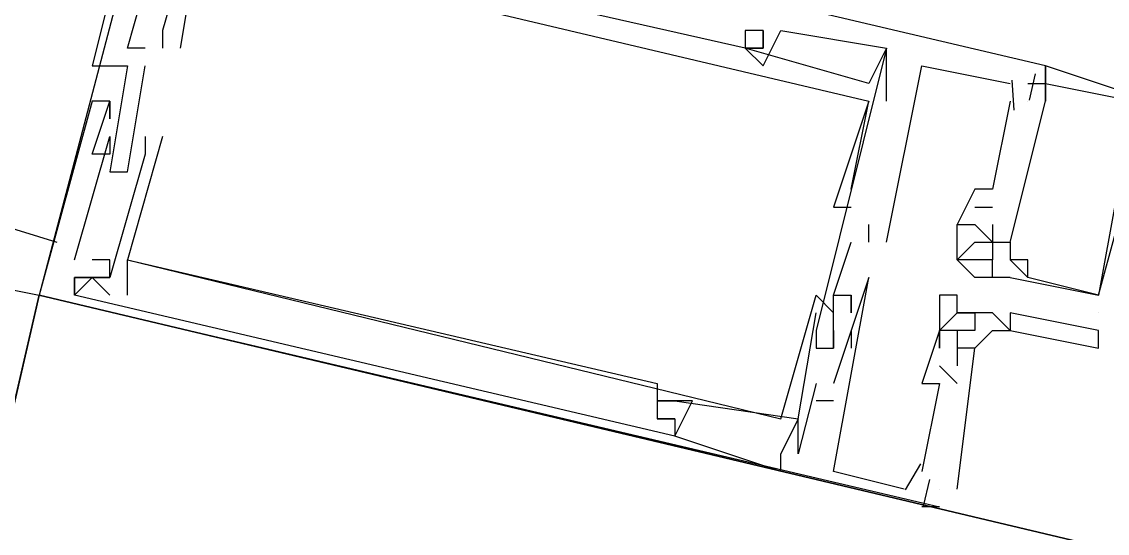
# Model space of a CAD drawing. Header units: feet. Extents: x -84 to 198, y -22 to 181.
# Drawn here: x 123.267 to 124.087, y 144.238 to 144.624 of the extents above; entities that cross this region are included whole.
import ezdxf

# ---------------------------------------------------------------- set-up
doc = ezdxf.new("R2010")
doc.units = ezdxf.units.FT
doc.layers.add('A-LINEA', color=7, linetype='CONTINUOUS')
doc.layers.add('A-MURO-CONCRETO', color=8, linetype='CONTINUOUS')

msp = doc.modelspace()

# ---------------------------------------------------------------- linework, layer by layer
at = {"layer": 'A-LINEA'}
for p, q in [((123.4133, 144.9244), (123.28, 144.4178)), ((123.3733, 144.6178), (123.3733, 144.6178)), ((123.3733, 144.6178), (123.3733, 144.6178)), ((123.3733, 144.6178), (123.3733, 144.6178)), ((123.8133, 144.6178), (123.8133, 144.6178)), ((123.8133, 144.6178), (123.8133, 144.6178)), ((123.8133, 144.6178), (123.8133, 144.6178)), ((123.8267, 144.6178), (123.8267, 144.6178)), ((123.8267, 144.6178), (123.8267, 144.6178)), ((123.8267, 144.6178), (123.8267, 144.6178)), ((123.8267, 144.6178), (123.8267, 144.6178)), ((123.8267, 144.6178), (123.8267, 144.6178)), ((123.8267, 144.6178), (123.8267, 144.6178)), ((123.84, 144.6178), (123.84, 144.6178)), ((123.84, 144.6178), (123.84, 144.6178)), ((123.84, 144.6178), (123.84, 144.6178)), ((123.3467, 144.6044), (123.3467, 144.6044)), ((123.3467, 144.6044), (123.3467, 144.6044)), ((123.3467, 144.6044), (123.3467, 144.6044)), ((123.36, 144.6044), (123.36, 144.6044)), ((123.36, 144.6044), (123.36, 144.6044)), ((123.36, 144.6044), (123.36, 144.6044)), ((123.3733, 144.6044), (123.3733, 144.6044)), ((123.3733, 144.6044), (123.3733, 144.6044)), ((123.3733, 144.6044), (123.3733, 144.6044)), ((123.3867, 144.6044), (123.3867, 144.6044)), ((123.3867, 144.6044), (123.3867, 144.6044)), ((123.3867, 144.6044), (123.3867, 144.6044)), ((123.8133, 144.6044), (123.8133, 144.6044)), ((123.8133, 144.6044), (123.8133, 144.6044)), ((123.8133, 144.6044), (123.8133, 144.6044)), ((123.8133, 144.6044), (123.8133, 144.6044)), ((123.8133, 144.6044), (123.8133, 144.6044)), ((123.8133, 144.6044), (123.8133, 144.6044)), ((123.8133, 144.6044), (123.8133, 144.6044)), ((123.8133, 144.6044), (123.8133, 144.6044)), ((123.8133, 144.6044), (123.8133, 144.6044)), ((123.8267, 144.6044), (123.8267, 144.6044)), ((123.8267, 144.6044), (123.8267, 144.6044)), ((123.8267, 144.6044), (123.8267, 144.6044)), ((123.8267, 144.6044), (123.8267, 144.6044)), ((123.8267, 144.6044), (123.8267, 144.6044)), ((123.8267, 144.6044), (123.8267, 144.6044)), ((123.8267, 144.6044), (123.8267, 144.6044)), ((123.8267, 144.6044), (123.8267, 144.6044)), ((123.8267, 144.6044), (123.8267, 144.6044)), ((123.92, 144.5644), (123.92, 144.6044)), ((123.92, 144.6044), (123.92, 144.6044)), ((123.92, 144.6044), (123.92, 144.6044)), ((123.92, 144.5644), (123.92, 144.6044)), ((123.92, 144.6044), (123.92, 144.6044)), ((123.92, 144.6044), (123.92, 144.6044)), ((123.92, 144.5644), (123.92, 144.6044)), ((123.92, 144.6044), (123.92, 144.6044)), ((123.92, 144.6044), (123.92, 144.6044)), ((123.32, 144.5911), (123.32, 144.5911)), ((123.32, 144.5911), (123.32, 144.5911)), ((123.32, 144.5911), (123.32, 144.5911)), ((123.3333, 144.5911), (123.3333, 144.5911)), ((123.3333, 144.5911), (123.3333, 144.5911)), ((123.3333, 144.5911), (123.3333, 144.5911)), ((123.3467, 144.5911), (123.3467, 144.5911)), ((123.3467, 144.5911), (123.3467, 144.5911)), ((123.3467, 144.5911), (123.3467, 144.5911)), ((123.36, 144.5911), (123.36, 144.5911)), ((123.36, 144.5911), (123.36, 144.5911)), ((123.36, 144.5911), (123.36, 144.5911)), ((123.8267, 144.5911), (123.8267, 144.5911)), ((123.8267, 144.5911), (123.8267, 144.5911)), ((123.8267, 144.5911), (123.8267, 144.5911)), ((123.9467, 144.5911), (123.9467, 144.5911)), ((123.9467, 144.5911), (123.9467, 144.5911)), ((123.9467, 144.5911), (123.9467, 144.5911)), ((124.04, 144.5911), (124.04, 144.5911)), ((124.04, 144.5911), (124.04, 144.5911)), ((124.04, 144.5911), (124.04, 144.5911)), ((124.04, 144.5911), (124.04, 144.5911)), ((124.04, 144.5911), (124.04, 144.5911)), ((124.04, 144.5911), (124.04, 144.5911)), ((123.9067, 144.5778), (123.9067, 144.5778)), ((123.9067, 144.5778), (123.9067, 144.5778)), ((123.9067, 144.5778), (123.9067, 144.5778)), ((124.0133, 144.5778), (124.0133, 144.5778)), ((124.0133, 144.5778), (124.0133, 144.5778)), ((124.0133, 144.5778), (124.0133, 144.5778)), ((124.0146, 144.5802), (124.0162, 144.5576)), ((124.0146, 144.5802), (124.0162, 144.5576)), ((124.0146, 144.5802), (124.0162, 144.5576)), ((124.0267, 144.5778), (124.0267, 144.5778)), ((124.0267, 144.5778), (124.0267, 144.5778)), ((124.0267, 144.5778), (124.0267, 144.5778)), ((124.0323, 144.5851), (124.0276, 144.5651)), ((124.0323, 144.5851), (124.0276, 144.5651)), ((124.0323, 144.5851), (124.0276, 144.5651)), ((124.04, 144.5778), (124.04, 144.5778)), ((124.04, 144.5778), (124.04, 144.5778)), ((124.04, 144.5778), (124.04, 144.5778)), ((124.04, 144.5778), (124.04, 144.5778)), ((124.04, 144.5778), (124.04, 144.5778)), ((124.04, 144.5778), (124.04, 144.5778)), ((123.32, 144.5644), (123.32, 144.5644)), ((123.32, 144.5644), (123.32, 144.5644)), ((123.32, 144.5644), (123.32, 144.5644)), ((123.3333, 144.5644), (123.3333, 144.5644)), ((123.3333, 144.5644), (123.3333, 144.5644)), ((123.3333, 144.5644), (123.3333, 144.5644)), ((123.3333, 144.5644), (123.3333, 144.5644)), ((123.3333, 144.5644), (123.3333, 144.5644)), ((123.3333, 144.5644), (123.3333, 144.5644)), ((123.8933, 144.4978), (123.9067, 144.5644)), ((123.8933, 144.4978), (123.9067, 144.5644)), ((123.8933, 144.4978), (123.9067, 144.5644)), ((123.9067, 144.5644), (123.9067, 144.5644)), ((123.9067, 144.5644), (123.9067, 144.5644)), ((123.9067, 144.5644), (123.9067, 144.5644)), ((123.9067, 144.5644), (123.9067, 144.5644)), ((123.9067, 144.5644), (123.9067, 144.5644)), ((123.9067, 144.5644), (123.9067, 144.5644)), ((123.92, 144.5644), (123.92, 144.5644)), ((123.92, 144.5644), (123.92, 144.5644)), ((123.92, 144.5644), (123.92, 144.5644)), ((124.0133, 144.5644), (124, 144.4978)), ((124.0133, 144.5644), (124, 144.4978)), ((124.0133, 144.5644), (124, 144.4978)), ((124.0133, 144.5644), (124.0133, 144.5644)), ((124.0133, 144.5644), (124.0133, 144.5644)), ((124.0133, 144.5644), (124.0133, 144.5644)), ((124.0267, 144.5644), (124.0267, 144.5644)), ((124.0267, 144.5644), (124.0267, 144.5644)), ((124.0267, 144.5644), (124.0267, 144.5644)), ((124.0267, 144.5644), (124.0267, 144.5644)), ((124.0267, 144.5644), (124.0267, 144.5644)), ((124.0267, 144.5644), (124.0267, 144.5644)), ((124.04, 144.5644), (124.04, 144.5644)), ((124.04, 144.5644), (124.04, 144.5644)), ((124.04, 144.5644), (124.04, 144.5644)), ((124.04, 144.5644), (124.04, 144.5644)), ((124.04, 144.5644), (124.04, 144.5644)), ((124.04, 144.5644), (124.04, 144.5644)), ((123.3333, 144.5511), (123.3333, 144.5511)), ((123.3333, 144.5511), (123.3333, 144.5511)), ((123.3333, 144.5511), (123.3333, 144.5511)), ((123.3333, 144.5378), (123.3333, 144.5378)), ((123.3333, 144.5378), (123.3333, 144.5378)), ((123.3333, 144.5378), (123.3333, 144.5378)), ((123.36, 144.5378), (123.36, 144.5378)), ((123.36, 144.5378), (123.36, 144.5378)), ((123.36, 144.5378), (123.36, 144.5378)), ((123.3733, 144.5378), (123.3733, 144.5378)), ((123.3733, 144.5378), (123.3733, 144.5378)), ((123.3733, 144.5378), (123.3733, 144.5378)), ((123.32, 144.5244), (123.32, 144.5244)), ((123.32, 144.5244), (123.32, 144.5244)), ((123.32, 144.5244), (123.32, 144.5244)), ((123.3333, 144.5244), (123.3333, 144.5244)), ((123.3333, 144.5244), (123.3333, 144.5244)), ((123.3333, 144.5244), (123.3333, 144.5244)), ((123.36, 144.5244), (123.36, 144.5244)), ((123.36, 144.5244), (123.36, 144.5244)), ((123.36, 144.5244), (123.36, 144.5244)), ((123.12, 144.5111), (123.2933, 144.4578)), ((123.3333, 144.5111), (123.3333, 144.5111)), ((123.3333, 144.5111), (123.3333, 144.5111)), ((123.3333, 144.5111), (123.3333, 144.5111)), ((123.3467, 144.5111), (123.3467, 144.5111)), ((123.3467, 144.5111), (123.3467, 144.5111)), ((123.3467, 144.5111), (123.3467, 144.5111)), ((123.8933, 144.4978), (123.8933, 144.4978)), ((123.8933, 144.4978), (123.8933, 144.4978)), ((123.8933, 144.4978), (123.8933, 144.4978)), ((123.9867, 144.4978), (123.9867, 144.4978)), ((123.9867, 144.4978), (123.9867, 144.4978)), ((123.9867, 144.4978), (123.9867, 144.4978)), ((124, 144.4978), (124, 144.4978)), ((124, 144.4978), (124, 144.4978)), ((124, 144.4978), (124, 144.4978)), ((123.88, 144.4844), (123.88, 144.4844)), ((123.88, 144.4844), (123.88, 144.4844)), ((123.88, 144.4844), (123.88, 144.4844)), ((123.8933, 144.4844), (123.8933, 144.4844)), ((123.8933, 144.4844), (123.8933, 144.4844)), ((123.8933, 144.4844), (123.8933, 144.4844)), ((123.9867, 144.4844), (124, 144.4844)), ((123.9867, 144.4844), (123.9867, 144.4844)), ((123.9867, 144.4844), (124, 144.4844)), ((123.9867, 144.4844), (123.9867, 144.4844)), ((123.9867, 144.4844), (124, 144.4844)), ((123.9867, 144.4844), (123.9867, 144.4844)), ((124, 144.4844), (124, 144.4844)), ((124, 144.4844), (124, 144.4844)), ((124, 144.4844), (124, 144.4844)), ((123.9067, 144.4711), (123.9067, 144.4711)), ((123.9067, 144.4711), (123.9067, 144.4711)), ((123.9067, 144.4711), (123.9067, 144.4711)), ((123.9733, 144.4711), (123.9733, 144.4711)), ((123.9733, 144.4711), (123.9733, 144.4711)), ((123.9733, 144.4711), (123.9733, 144.4711)), ((123.9733, 144.4711), (123.9733, 144.4711)), ((123.9733, 144.4711), (123.9733, 144.4711)), ((123.9733, 144.4711), (123.9733, 144.4711)), ((123.9867, 144.4711), (123.9867, 144.4711)), ((123.9867, 144.4711), (123.9867, 144.4711)), ((123.9867, 144.4711), (123.9867, 144.4711)), ((123.9867, 144.4711), (123.9867, 144.4711)), ((123.9867, 144.4711), (123.9867, 144.4711)), ((123.9867, 144.4711), (123.9867, 144.4711)), ((124, 144.4711), (124, 144.4711)), ((124, 144.4711), (124, 144.4711)), ((124, 144.4711), (124, 144.4711)), ((123.88, 144.4178), (123.8933, 144.4578)), ((123.88, 144.4178), (123.8933, 144.4578)), ((123.88, 144.4178), (123.8933, 144.4578)), ((123.8933, 144.4578), (123.8933, 144.4578)), ((123.8933, 144.4578), (123.8933, 144.4578)), ((123.8933, 144.4578), (123.8933, 144.4578)), ((123.9067, 144.4578), (123.9067, 144.4578)), ((123.9067, 144.4578), (123.9067, 144.4578)), ((123.9067, 144.4578), (123.9067, 144.4578)), ((123.92, 144.4578), (123.92, 144.4578)), ((123.92, 144.4578), (123.92, 144.4578)), ((123.92, 144.4578), (123.92, 144.4578)), ((123.9867, 144.4578), (123.9867, 144.4578)), ((123.9867, 144.4578), (123.9867, 144.4578)), ((123.9867, 144.4578), (123.9867, 144.4578)), ((124, 144.4578), (124, 144.4578)), ((124, 144.4578), (124, 144.4578)), ((124, 144.4578), (124, 144.4578)), ((124, 144.4578), (124, 144.4578)), ((124, 144.4578), (124, 144.4578)), ((124, 144.4578), (124, 144.4578)), ((124, 144.4578), (124, 144.4578)), ((124, 144.4578), (124, 144.4578)), ((124, 144.4578), (124, 144.4578)), ((124.0133, 144.4578), (124.0133, 144.4578)), ((124.0133, 144.4578), (124.0133, 144.4578)), ((124.0133, 144.4578), (124.0133, 144.4578)), ((124.0133, 144.4578), (124.0133, 144.4578)), ((124.0133, 144.4578), (124.0133, 144.4578)), ((124.0133, 144.4578), (124.0133, 144.4578)), ((123.3067, 144.4444), (123.3067, 144.4444)), ((123.3067, 144.4444), (123.3067, 144.4444)), ((123.3067, 144.4444), (123.3067, 144.4444)), ((123.32, 144.4444), (123.32, 144.4444)), ((123.32, 144.4444), (123.32, 144.4444)), ((123.32, 144.4444), (123.32, 144.4444)), ((123.3333, 144.4444), (123.3333, 144.4444)), ((123.3333, 144.4444), (123.3333, 144.4444)), ((123.3333, 144.4444), (123.3333, 144.4444)), ((123.3467, 144.4444), (123.3467, 144.4444)), ((123.3467, 144.4444), (123.3467, 144.4444)), ((123.3467, 144.4444), (123.3467, 144.4444)), ((123.3467, 144.4444), (123.3467, 144.4444)), ((123.3467, 144.4444), (123.3467, 144.4444)), ((123.3467, 144.4444), (123.3467, 144.4444)), ((123.9733, 144.4444), (123.9733, 144.4444)), ((123.9733, 144.4444), (123.9733, 144.4444)), ((123.9733, 144.4444), (123.9733, 144.4444)), ((123.9733, 144.4444), (123.9733, 144.4444)), ((123.9733, 144.4444), (123.9733, 144.4444)), ((123.9733, 144.4444), (123.9733, 144.4444)), ((124, 144.4444), (124, 144.4444)), ((124, 144.4444), (124, 144.4444)), ((124, 144.4444), (124, 144.4444)), ((124, 144.4444), (124, 144.4444)), ((124, 144.4444), (124, 144.4444)), ((124, 144.4444), (124, 144.4444)), ((124.0133, 144.4444), (124.0267, 144.4311)), ((124.0133, 144.4444), (124.0133, 144.4444)), ((124.0133, 144.4444), (124.0133, 144.4444)), ((124.0133, 144.4444), (124.0267, 144.4311)), ((124.0133, 144.4444), (124.0133, 144.4444)), ((124.0133, 144.4444), (124.0133, 144.4444)), ((124.0133, 144.4444), (124.0267, 144.4311)), ((124.0133, 144.4444), (124.0133, 144.4444)), ((124.0133, 144.4444), (124.0133, 144.4444)), ((124.0267, 144.4444), (124.0267, 144.4444)), ((124.0267, 144.4444), (124.0267, 144.4444)), ((124.0267, 144.4444), (124.0267, 144.4444)), ((123.3067, 144.4311), (123.3067, 144.4311)), ((123.3067, 144.4311), (123.3067, 144.4311)), ((123.3067, 144.4311), (123.3067, 144.4311)), ((123.3067, 144.4311), (123.3067, 144.4311)), ((123.3067, 144.4311), (123.3067, 144.4311)), ((123.3067, 144.4311), (123.3067, 144.4311)), ((123.32, 144.4311), (123.32, 144.4311)), ((123.32, 144.4311), (123.32, 144.4311)), ((123.32, 144.4311), (123.32, 144.4311)), ((123.3333, 144.4311), (123.3333, 144.4311)), ((123.3333, 144.4311), (123.3333, 144.4311)), ((123.3333, 144.4311), (123.3333, 144.4311)), ((123.3333, 144.4311), (123.3333, 144.4311)), ((123.3333, 144.4311), (123.3333, 144.4311)), ((123.3333, 144.4311), (123.3333, 144.4311)), ((123.9067, 144.4311), (123.9067, 144.4311)), ((123.9067, 144.4311), (123.9067, 144.4311)), ((123.9067, 144.4311), (123.9067, 144.4311)), ((123.9867, 144.4311), (123.9867, 144.4311)), ((123.9867, 144.4311), (123.9867, 144.4311)), ((123.9867, 144.4311), (123.9867, 144.4311)), ((124, 144.4311), (124, 144.4311)), ((124, 144.4311), (124, 144.4311)), ((124, 144.4311), (124, 144.4311)), ((124, 144.4311), (124, 144.4311)), ((124, 144.4311), (124, 144.4311)), ((124, 144.4311), (124, 144.4311)), ((124.0133, 144.4311), (124.0133, 144.4311)), ((124.0133, 144.4311), (124.0133, 144.4311)), ((124.0133, 144.4311), (124.0133, 144.4311)), ((124.0133, 144.4311), (124.0133, 144.4311)), ((124.0133, 144.4311), (124.0133, 144.4311)), ((124.0133, 144.4311), (124.0133, 144.4311)), ((124.0267, 144.4311), (124.0267, 144.4311)), ((124.0267, 144.4311), (124.0267, 144.4311)), ((124.0267, 144.4311), (124.0267, 144.4311)), ((124.0267, 144.4311), (124.0267, 144.4311)), ((124.0267, 144.4311), (124.0267, 144.4311)), ((124.0267, 144.4311), (124.0267, 144.4311)), ((123.28, 144.4178), (123.28, 144.4178)), ((123.28, 144.4178), (123.28, 144.4178)), ((123.28, 144.4178), (123.28, 144.4178)), ((123.3067, 144.4178), (123.3067, 144.4178)), ((123.3067, 144.4178), (123.3067, 144.4178)), ((123.3067, 144.4178), (123.3067, 144.4178)), ((123.3333, 144.4178), (123.3333, 144.4178)), ((123.3333, 144.4178), (123.3333, 144.4178)), ((123.3333, 144.4178), (123.3333, 144.4178)), ((123.3467, 144.4178), (123.3467, 144.4178)), ((123.3467, 144.4178), (123.3467, 144.4178)), ((123.3467, 144.4178), (123.3467, 144.4178)), ((123.8667, 144.4178), (123.8667, 144.4178)), ((123.8667, 144.4178), (123.8667, 144.4178)), ((123.8667, 144.4178), (123.8667, 144.4178)), ((123.88, 144.4178), (123.88, 144.4178)), ((123.88, 144.4178), (123.88, 144.4178)), ((123.88, 144.4178), (123.88, 144.4178)), ((123.88, 144.4178), (123.88, 144.4178)), ((123.88, 144.4178), (123.88, 144.4178)), ((123.88, 144.4178), (123.88, 144.4178)), ((123.8933, 144.4178), (123.8933, 144.4178)), ((123.8933, 144.4178), (123.8933, 144.4178)), ((123.8933, 144.4178), (123.8933, 144.4178)), ((123.8933, 144.4178), (123.8933, 144.4178)), ((123.8933, 144.4178), (123.8933, 144.4178)), ((123.8933, 144.4178), (123.8933, 144.4178)), ((123.96, 144.4178), (123.96, 144.4178)), ((123.9733, 144.4178), (123.9733, 144.4178)), ((124.08, 144.4178), (124.08, 144.4178)), ((124.08, 144.4178), (124.08, 144.4178)), ((124.08, 144.4178), (124.08, 144.4178)), ((124.08, 144.4178), (124.08, 144.4178)), ((124.08, 144.4178), (124.08, 144.4178)), ((124.08, 144.4178), (124.08, 144.4178)), ((123.8667, 144.4044), (123.8667, 144.4044)), ((123.8667, 144.4044), (123.8667, 144.4044)), ((123.8667, 144.4044), (123.8667, 144.4044)), ((123.88, 144.4044), (123.88, 144.4044)), ((123.88, 144.4044), (123.88, 144.4044)), ((123.88, 144.4044), (123.88, 144.4044)), ((123.8933, 144.4044), (123.8933, 144.4044)), ((123.8933, 144.4044), (123.8933, 144.4044)), ((123.8933, 144.4044), (123.8933, 144.4044)), ((123.9733, 144.4044), (123.9733, 144.4044)), ((123.9733, 144.4044), (123.9733, 144.4044)), ((123.9867, 144.4044), (123.9867, 144.4044)), ((123.9867, 144.4044), (123.9867, 144.4044)), ((124, 144.4044), (124, 144.4044)), ((124.0133, 144.4044), (124.0133, 144.4044)), ((124.08, 144.4044), (124.08, 144.4044)), ((123.8667, 144.3911), (123.8667, 144.3911)), ((123.8667, 144.3911), (123.8667, 144.3911)), ((123.8667, 144.3911), (123.8667, 144.3911)), ((123.88, 144.3911), (123.88, 144.3911)), ((123.88, 144.3911), (123.88, 144.3911)), ((123.88, 144.3911), (123.88, 144.3911)), ((123.8933, 144.3911), (123.8933, 144.3778)), ((123.8933, 144.3911), (123.8933, 144.3911)), ((123.8933, 144.3911), (123.8933, 144.3778)), ((123.8933, 144.3911), (123.8933, 144.3911)), ((123.8933, 144.3911), (123.8933, 144.3778)), ((123.8933, 144.3911), (123.8933, 144.3911)), ((123.96, 144.3911), (123.96, 144.3911)), ((123.96, 144.3911), (123.96, 144.3911)), ((123.96, 144.3911), (123.96, 144.3911)), ((123.96, 144.3911), (123.96, 144.3911)), ((123.96, 144.3911), (123.96, 144.3911)), ((123.96, 144.3911), (123.96, 144.3911)), ((123.9733, 144.3911), (123.9733, 144.3778)), ((123.9733, 144.3911), (123.9733, 144.3911)), ((123.9867, 144.3911), (123.9867, 144.3911)), ((123.9867, 144.3911), (123.9867, 144.3911)), ((124, 144.3911), (124, 144.3911)), ((124, 144.3911), (124, 144.3911)), ((124.0133, 144.3911), (124.0133, 144.3911)), ((124.0133, 144.3911), (124.0133, 144.3911)), ((124.08, 144.3911), (124.08, 144.3911)), ((123.8667, 144.3778), (123.8667, 144.3778)), ((123.8667, 144.3778), (123.8667, 144.3778)), ((123.8667, 144.3778), (123.8667, 144.3778)), ((123.88, 144.3778), (123.88, 144.3778)), ((123.88, 144.3778), (123.88, 144.3778)), ((123.88, 144.3778), (123.88, 144.3778)), ((123.88, 144.3778), (123.88, 144.3778)), ((123.88, 144.3778), (123.88, 144.3778)), ((123.88, 144.3778), (123.88, 144.3778)), ((123.8933, 144.3778), (123.8933, 144.3778)), ((123.8933, 144.3778), (123.8933, 144.3778)), ((123.8933, 144.3778), (123.8933, 144.3778)), ((123.96, 144.3778), (123.96, 144.3778)), ((123.96, 144.3778), (123.96, 144.3778)), ((123.96, 144.3778), (123.96, 144.3778)), ((123.96, 144.3778), (123.96, 144.3778)), ((123.9733, 144.3778), (123.9733, 144.3778)), ((123.9733, 144.3778), (123.9733, 144.3778)), ((123.9733, 144.3778), (123.9733, 144.3778)), ((123.9733, 144.3778), (123.9733, 144.3778)), ((123.9867, 144.3778), (123.9867, 144.3778)), ((123.9867, 144.3778), (123.9867, 144.3778)), ((123.9867, 144.3778), (123.9867, 144.3778)), ((123.9867, 144.3778), (123.9867, 144.3778)), ((124.08, 144.3778), (124.08, 144.3778)), ((123.9733, 144.3511), (123.96, 144.3644)), ((123.96, 144.3644), (123.96, 144.3644)), ((123.9733, 144.3511), (123.96, 144.3644)), ((123.96, 144.3644), (123.96, 144.3644)), ((123.9733, 144.3511), (123.96, 144.3644)), ((123.96, 144.3644), (123.96, 144.3644)), ((123.9733, 144.3644), (123.9733, 144.3644)), ((123.9733, 144.3644), (123.9733, 144.3644)), ((123.9733, 144.3644), (123.9733, 144.3644)), ((123.7467, 144.3511), (123.7467, 144.3511)), ((123.7467, 144.3511), (123.7467, 144.3511)), ((123.7467, 144.3511), (123.7467, 144.3511)), ((123.8667, 144.3511), (123.8533, 144.2978)), ((123.8667, 144.3511), (123.8533, 144.2978)), ((123.8667, 144.3511), (123.8533, 144.2978)), ((123.8667, 144.3511), (123.8667, 144.3511)), ((123.8667, 144.3511), (123.8667, 144.3511)), ((123.8667, 144.3511), (123.8667, 144.3511)), ((123.88, 144.3511), (123.88, 144.3511)), ((123.88, 144.3511), (123.88, 144.3511)), ((123.88, 144.3511), (123.88, 144.3511)), ((123.9467, 144.3511), (123.9467, 144.3511)), ((123.9467, 144.3511), (123.9467, 144.3511)), ((123.9467, 144.3511), (123.9467, 144.3511)), ((123.96, 144.3511), (123.96, 144.3511)), ((123.96, 144.3511), (123.96, 144.3511)), ((123.96, 144.3511), (123.96, 144.3511)), ((123.9733, 144.3511), (123.9733, 144.3511)), ((123.9733, 144.3511), (123.9733, 144.3511)), ((123.9733, 144.3511), (123.9733, 144.3511)), ((123.7467, 144.3378), (123.7467, 144.3378)), ((123.7467, 144.3378), (123.7467, 144.3378)), ((123.7467, 144.3378), (123.7467, 144.3378)), ((123.7467, 144.3378), (123.7467, 144.3378)), ((123.7467, 144.3378), (123.7467, 144.3378)), ((123.7467, 144.3378), (123.7467, 144.3378)), ((123.76, 144.3378), (123.76, 144.3378)), ((123.76, 144.3378), (123.76, 144.3378)), ((123.76, 144.3378), (123.76, 144.3378)), ((123.76, 144.3378), (123.76, 144.3378)), ((123.76, 144.3378), (123.76, 144.3378)), ((123.76, 144.3378), (123.76, 144.3378)), ((123.76, 144.3378), (123.76, 144.3378)), ((123.76, 144.3378), (123.76, 144.3378)), ((123.76, 144.3378), (123.76, 144.3378)), ((123.76, 144.3378), (123.76, 144.3378)), ((123.76, 144.3378), (123.76, 144.3378)), ((123.76, 144.3378), (123.76, 144.3378)), ((123.7733, 144.3378), (123.7733, 144.3378)), ((123.7733, 144.3378), (123.7733, 144.3378)), ((123.7733, 144.3378), (123.7733, 144.3378)), ((123.88, 144.3378), (123.8667, 144.3378)), ((123.8667, 144.3378), (123.8667, 144.3378)), ((123.88, 144.3378), (123.8667, 144.3378)), ((123.8667, 144.3378), (123.8667, 144.3378)), ((123.88, 144.3378), (123.8667, 144.3378)), ((123.8667, 144.3378), (123.8667, 144.3378)), ((123.88, 144.3378), (123.88, 144.3378)), ((123.88, 144.3378), (123.88, 144.3378)), ((123.88, 144.3378), (123.88, 144.3378)), ((123.7467, 144.3244), (123.7467, 144.3244)), ((123.7467, 144.3244), (123.7467, 144.3244)), ((123.7467, 144.3244), (123.7467, 144.3244)), ((123.7467, 144.3244), (123.7467, 144.3244)), ((123.7467, 144.3244), (123.7467, 144.3244)), ((123.7467, 144.3244), (123.7467, 144.3244)), ((123.76, 144.3244), (123.76, 144.3244)), ((123.76, 144.3244), (123.76, 144.3244)), ((123.76, 144.3244), (123.76, 144.3244)), ((123.76, 144.3244), (123.76, 144.3244)), ((123.76, 144.3244), (123.76, 144.3244)), ((123.76, 144.3244), (123.76, 144.3244)), ((123.8533, 144.3244), (123.84, 144.2978)), ((123.84, 144.3244), (123.84, 144.3244)), ((123.8533, 144.3244), (123.84, 144.2978)), ((123.84, 144.3244), (123.84, 144.3244)), ((123.8533, 144.3244), (123.84, 144.2978)), ((123.84, 144.3244), (123.84, 144.3244)), ((123.8533, 144.3244), (123.8533, 144.3244)), ((123.8533, 144.3244), (123.8533, 144.3244)), ((123.8533, 144.3244), (123.8533, 144.3244)), ((123.8533, 144.3244), (123.8533, 144.3244)), ((123.8533, 144.3244), (123.8533, 144.3244)), ((123.8533, 144.3244), (123.8533, 144.3244)), ((123.76, 144.3111), (123.76, 144.3111)), ((123.76, 144.3111), (123.76, 144.3111)), ((123.76, 144.3111), (123.76, 144.3111)), ((123.76, 144.3111), (123.76, 144.3111)), ((123.76, 144.3111), (123.76, 144.3111)), ((123.76, 144.3111), (123.76, 144.3111)), ((123.84, 144.2844), (123.84, 144.2978)), ((123.84, 144.2978), (123.84, 144.2978)), ((123.84, 144.2844), (123.84, 144.2978)), ((123.84, 144.2978), (123.84, 144.2978)), ((123.84, 144.2844), (123.84, 144.2978)), ((123.84, 144.2978), (123.84, 144.2978)), ((123.8533, 144.2978), (123.8533, 144.2978)), ((123.8533, 144.2978), (123.8533, 144.2978)), ((123.8533, 144.2978), (123.8533, 144.2978)), ((123.8533, 144.2978), (123.8533, 144.2978)), ((123.8533, 144.2978), (123.8533, 144.2978)), ((123.8533, 144.2978), (123.8533, 144.2978)), ((123.9455, 144.2902), (123.9339, 144.2707)), ((123.9455, 144.2902), (123.9339, 144.2707)), ((123.9455, 144.2902), (123.9339, 144.2707)), ((123.84, 144.2844), (123.84, 144.2844)), ((123.84, 144.2844), (123.84, 144.2844)), ((123.84, 144.2844), (123.84, 144.2844)), ((123.88, 144.2844), (123.88, 144.2844)), ((123.88, 144.2844), (123.88, 144.2844)), ((123.88, 144.2844), (123.88, 144.2844)), ((123.9467, 144.2844), (123.9467, 144.2844)), ((123.9467, 144.2844), (123.9467, 144.2844)), ((123.9467, 144.2844), (123.9467, 144.2844)), ((123.9523, 144.2784), (123.9476, 144.2584)), ((123.9523, 144.2784), (123.9476, 144.2584)), ((123.9523, 144.2784), (123.9476, 144.2584)), ((123.9333, 144.2711), (123.9333, 144.2711)), ((123.9333, 144.2711), (123.9333, 144.2711)), ((123.9333, 144.2711), (123.9333, 144.2711)), ((123.96, 144.2711), (123.96, 144.2711)), ((123.96, 144.2711), (123.96, 144.2711)), ((123.96, 144.2711), (123.96, 144.2711)), ((123.96, 144.2711), (123.96, 144.2711)), ((123.96, 144.2711), (123.96, 144.2711)), ((123.96, 144.2711), (123.96, 144.2711)), ((123.9733, 144.2711), (123.9733, 144.2711)), ((123.9733, 144.2711), (123.9733, 144.2711)), ((123.9733, 144.2711), (123.9733, 144.2711)), ((123.9467, 144.2578), (123.9467, 144.2578)), ((123.9467, 144.2578), (123.9467, 144.2578)), ((123.9467, 144.2578), (123.9467, 144.2578)), ((123.96, 144.2578), (123.96, 144.2578)), ((123.96, 144.2578), (123.96, 144.2578)), ((123.96, 144.2578), (123.96, 144.2578))]:
    msp.add_line(p, q, dxfattribs=at)
for points in [[(124.0267, 144.5778), (124.04, 144.5778), (124.04, 144.5911), (123.36, 144.7511), (123.32, 144.5911)], [(124.0267, 144.5778), (124.04, 144.5778), (124.04, 144.5911), (123.36, 144.7511), (123.32, 144.5911)], [(124.0267, 144.5778), (124.04, 144.5778), (124.04, 144.5911), (123.36, 144.7511), (123.32, 144.5911)], [(123.92, 144.6044), (123.9067, 144.5778), (123.8133, 144.6044), (123.8267, 144.6044), (123.8267, 144.6178), (123.8133, 144.6178), (123.8133, 144.6044), (123.4, 144.6978), (123.4133, 144.7111), (123.3867, 144.7244), (123.3733, 144.7111), (123.4, 144.7111), (123.3733, 144.6178), (123.3733, 144.6044)], [(123.92, 144.6044), (123.9067, 144.5778), (123.8133, 144.6044), (123.8267, 144.6044), (123.8267, 144.6178), (123.8133, 144.6178), (123.8133, 144.6044), (123.4, 144.6978), (123.4133, 144.7111), (123.3867, 144.7244), (123.3733, 144.7111), (123.4, 144.7111), (123.3733, 144.6178), (123.3733, 144.6044)], [(123.92, 144.6044), (123.9067, 144.5778), (123.8133, 144.6044), (123.8267, 144.6044), (123.8267, 144.6178), (123.8133, 144.6178), (123.8133, 144.6044), (123.4, 144.6978), (123.4133, 144.7111), (123.3867, 144.7244), (123.3733, 144.7111), (123.4, 144.7111), (123.3733, 144.6178), (123.3733, 144.6044)], [(123.36, 144.6044), (123.3467, 144.6044), (123.3733, 144.6978)], [(123.36, 144.6044), (123.3467, 144.6044), (123.3733, 144.6978)], [(123.36, 144.6044), (123.3467, 144.6044), (123.3733, 144.6978)], [(123.3867, 144.6044), (123.4, 144.6844), (123.9067, 144.5644), (123.88, 144.4844), (123.88, 144.4844), (123.8933, 144.4844)], [(123.3867, 144.6044), (123.4, 144.6844), (123.9067, 144.5644), (123.88, 144.4844), (123.88, 144.4844), (123.8933, 144.4844)], [(123.3867, 144.6044), (123.4, 144.6844), (123.9067, 144.5644), (123.88, 144.4844), (123.88, 144.4844), (123.8933, 144.4844)], [(123.8267, 144.6178), (123.8133, 144.6178), (123.8133, 144.6178), (123.8133, 144.6044)], [(123.8267, 144.6178), (123.8267, 144.6044), (123.8133, 144.6044), (123.8267, 144.5911)], [(123.8267, 144.6178), (123.8133, 144.6178), (123.8133, 144.6178), (123.8133, 144.6044)], [(123.8267, 144.6178), (123.8267, 144.6044), (123.8133, 144.6044), (123.8267, 144.5911)], [(123.8267, 144.6178), (123.8133, 144.6178), (123.8133, 144.6178), (123.8133, 144.6044)], [(123.8267, 144.6178), (123.8267, 144.6044), (123.8133, 144.6044), (123.8267, 144.5911)], [(123.8267, 144.5911), (123.84, 144.6178), (123.92, 144.6044), (123.8667, 144.3911), (123.8667, 144.3778), (123.88, 144.3778)], [(123.8267, 144.5911), (123.84, 144.6178), (123.92, 144.6044), (123.8667, 144.3911), (123.8667, 144.3778), (123.88, 144.3778)], [(123.8267, 144.5911), (123.84, 144.6178), (123.92, 144.6044), (123.8667, 144.3911), (123.8667, 144.3778), (123.88, 144.3778)], [(123.32, 144.5911), (123.3467, 144.5911), (123.3333, 144.5111), (123.3467, 144.5111), (123.36, 144.5911)], [(123.32, 144.5911), (123.3467, 144.5911), (123.3333, 144.5111), (123.3467, 144.5111), (123.36, 144.5911)], [(123.32, 144.5911), (123.3467, 144.5911), (123.3333, 144.5111), (123.3467, 144.5111), (123.36, 144.5911)], [(123.92, 144.4578), (123.9467, 144.5911), (124.0133, 144.5778)], [(123.92, 144.4578), (123.9467, 144.5911), (124.0133, 144.5778)], [(123.92, 144.4578), (123.9467, 144.5911), (124.0133, 144.5778)], [(124.0133, 144.4311), (124.08, 144.4178), (124.12, 144.5644), (124.12, 144.5644), (124.04, 144.5911), (124.04, 144.5644), (124.04, 144.5778), (124.1067, 144.5644), (124.1067, 144.5644), (124.08, 144.4178), (124.08, 144.4178), (124.0267, 144.4311), (124.0267, 144.4311), (124.0267, 144.4444), (124.0267, 144.4444), (124.0133, 144.4444)], [(124.0133, 144.4311), (124.08, 144.4178), (124.12, 144.5644), (124.12, 144.5644), (124.04, 144.5911), (124.04, 144.5644), (124.04, 144.5778), (124.1067, 144.5644), (124.1067, 144.5644), (124.08, 144.4178), (124.08, 144.4178), (124.0267, 144.4311), (124.0267, 144.4311), (124.0267, 144.4444), (124.0267, 144.4444), (124.0133, 144.4444)], [(124.0133, 144.4311), (124.08, 144.4178), (124.12, 144.5644), (124.12, 144.5644), (124.04, 144.5911), (124.04, 144.5644), (124.04, 144.5778), (124.1067, 144.5644), (124.1067, 144.5644), (124.08, 144.4178), (124.08, 144.4178), (124.0267, 144.4311), (124.0267, 144.4311), (124.0267, 144.4444), (124.0267, 144.4444), (124.0133, 144.4444)], [(123.3067, 144.4444), (123.3333, 144.5378), (123.3333, 144.5244), (123.32, 144.5244), (123.3333, 144.5644), (123.3333, 144.5511), (123.3333, 144.5644), (123.32, 144.5644), (123.28, 144.4178), (123.96, 144.2578), (123.9467, 144.2578)], [(123.3067, 144.4444), (123.3333, 144.5378), (123.3333, 144.5244), (123.32, 144.5244), (123.3333, 144.5644), (123.3333, 144.5511), (123.3333, 144.5644), (123.32, 144.5644), (123.28, 144.4178), (123.96, 144.2578), (123.9467, 144.2578)], [(123.3067, 144.4444), (123.3333, 144.5378), (123.3333, 144.5244), (123.32, 144.5244), (123.3333, 144.5644), (123.3333, 144.5511), (123.3333, 144.5644), (123.32, 144.5644), (123.28, 144.4178), (123.96, 144.2578), (123.9467, 144.2578)], [(124, 144.4711), (124, 144.4578), (124.0133, 144.4578), (124.04, 144.5644)], [(124, 144.4711), (124, 144.4578), (124.0133, 144.4578), (124.04, 144.5644)], [(124, 144.4711), (124, 144.4578), (124.0133, 144.4578), (124.04, 144.5644)], [(123.36, 144.5378), (123.36, 144.5244), (123.3333, 144.4311), (123.3067, 144.4311), (123.3067, 144.4178), (123.32, 144.4311), (123.3333, 144.4178)], [(123.36, 144.5378), (123.36, 144.5244), (123.3333, 144.4311), (123.3067, 144.4311), (123.3067, 144.4178), (123.32, 144.4311), (123.3333, 144.4178)], [(123.36, 144.5378), (123.36, 144.5244), (123.3333, 144.4311), (123.3067, 144.4311), (123.3067, 144.4178), (123.32, 144.4311), (123.3333, 144.4178)], [(123.3733, 144.5378), (123.3467, 144.4444), (123.84, 144.3244), (123.8667, 144.4178), (123.8667, 144.4178), (123.88, 144.4044)], [(123.3733, 144.5378), (123.3467, 144.4444), (123.84, 144.3244), (123.8667, 144.4178), (123.8667, 144.4178), (123.88, 144.4044)], [(123.3733, 144.5378), (123.3467, 144.4444), (123.84, 144.3244), (123.8667, 144.4178), (123.8667, 144.4178), (123.88, 144.4044)], [(124, 144.4978), (123.9867, 144.4978), (123.9733, 144.4711), (123.9867, 144.4711)], [(124, 144.4978), (123.9867, 144.4978), (123.9733, 144.4711), (123.9867, 144.4711)], [(124, 144.4978), (123.9867, 144.4978), (123.9733, 144.4711), (123.9867, 144.4711)], [(123.9067, 144.4578), (123.9067, 144.4578), (123.9067, 144.4711)], [(123.9067, 144.4578), (123.9067, 144.4578), (123.9067, 144.4711)], [(123.9067, 144.4578), (123.9067, 144.4578), (123.9067, 144.4711)], [(124, 144.4311), (123.9867, 144.4311), (123.9733, 144.4444), (123.9733, 144.4711), (123.9867, 144.4711), (123.9867, 144.4711), (123.9867, 144.4711), (123.9867, 144.4711), (124, 144.4578), (124, 144.4578), (124.0133, 144.4578), (124.0133, 144.4444), (124.0133, 144.4444)], [(124, 144.4311), (123.9867, 144.4311), (123.9733, 144.4444), (123.9733, 144.4711), (123.9867, 144.4711), (123.9867, 144.4711), (123.9867, 144.4711), (123.9867, 144.4711), (124, 144.4578), (124, 144.4578), (124.0133, 144.4578), (124.0133, 144.4444), (124.0133, 144.4444)], [(124, 144.4311), (123.9867, 144.4311), (123.9733, 144.4444), (123.9733, 144.4711), (123.9867, 144.4711), (123.9867, 144.4711), (123.9867, 144.4711), (123.9867, 144.4711), (124, 144.4578), (124, 144.4578), (124.0133, 144.4578), (124.0133, 144.4444), (124.0133, 144.4444)], [(124, 144.4578), (124, 144.4444), (123.9733, 144.4444), (123.9867, 144.4578), (124, 144.4578)], [(124, 144.4578), (124, 144.4444), (123.9733, 144.4444), (123.9867, 144.4578), (124, 144.4578)], [(124, 144.4578), (124, 144.4444), (123.9733, 144.4444), (123.9867, 144.4578), (124, 144.4578)], [(122.8133, 142.9911), (123.1467, 144.4444), (123.28, 144.4178)], [(123.3067, 144.4178), (123.3067, 144.4311), (123.3333, 144.4311), (123.3333, 144.4444), (123.32, 144.4444)], [(123.3067, 144.4178), (123.3067, 144.4311), (123.3333, 144.4311), (123.3333, 144.4444), (123.32, 144.4444)], [(123.3067, 144.4178), (123.3067, 144.4311), (123.3333, 144.4311), (123.3333, 144.4444), (123.32, 144.4444)], [(123.3467, 144.4178), (123.3467, 144.4444), (123.7467, 144.3511), (123.7467, 144.3244), (123.76, 144.3244), (123.7467, 144.3244)], [(123.3467, 144.4178), (123.3467, 144.4444), (123.7467, 144.3511), (123.7467, 144.3244), (123.76, 144.3244), (123.7467, 144.3244)], [(123.3467, 144.4178), (123.3467, 144.4444), (123.7467, 144.3511), (123.7467, 144.3244), (123.76, 144.3244), (123.7467, 144.3244)], [(124.0133, 144.4311), (124, 144.4311), (124, 144.4444)], [(124.0133, 144.4311), (124, 144.4311), (124, 144.4444)], [(124.0133, 144.4311), (124, 144.4311), (124, 144.4444)], [(123.9333, 144.2711), (123.88, 144.2844), (123.9067, 144.4311), (123.88, 144.3511)], [(123.9333, 144.2711), (123.88, 144.2844), (123.9067, 144.4311), (123.88, 144.3511)], [(123.9333, 144.2711), (123.88, 144.2844), (123.9067, 144.4311), (123.88, 144.3511)], [(125.8267, 142.0978), (126.2, 143.7244), (123.28, 144.4178), (122.9067, 142.7911), (125.8267, 142.0978)], [(123.76, 144.3244), (123.76, 144.3111), (123.3067, 144.4178)], [(123.76, 144.3244), (123.76, 144.3111), (123.3067, 144.4178)], [(123.76, 144.3244), (123.76, 144.3111), (123.3067, 144.4178)], [(123.88, 144.3911), (123.88, 144.3778), (123.88, 144.4178), (123.8933, 144.4178), (123.8933, 144.4044), (123.8933, 144.4178)], [(123.88, 144.3911), (123.88, 144.3778), (123.88, 144.4178), (123.8933, 144.4178), (123.8933, 144.4044), (123.8933, 144.4178)], [(123.88, 144.3911), (123.88, 144.3778), (123.88, 144.4178), (123.8933, 144.4178), (123.8933, 144.4044), (123.8933, 144.4178)], [(124, 144.3911), (124.0133, 144.3911), (124.0133, 144.3911), (124.0133, 144.3911), (124.0133, 144.3911), (124.08, 144.3778), (124.08, 144.3778), (124.08, 144.3911), (124.0133, 144.4044), (124.0133, 144.3911), (124, 144.4044), (123.9867, 144.4044), (123.9733, 144.4044), (123.9733, 144.4178), (123.96, 144.4178), (123.96, 144.3911), (123.96, 144.3911), (123.96, 144.3778), (123.96, 144.3778), (123.96, 144.3911)], [(123.8533, 144.2978), (123.8533, 144.3244), (123.8667, 144.4044)], [(123.8533, 144.2978), (123.8533, 144.3244), (123.8667, 144.4044)], [(123.8533, 144.2978), (123.8533, 144.3244), (123.8667, 144.4044)], [(123.9867, 144.3911), (123.96, 144.3911), (123.9733, 144.4044), (123.9867, 144.4044), (123.9867, 144.3911)], [(123.96, 144.3778), (123.96, 144.3911), (123.9467, 144.3511), (123.96, 144.3511), (123.9467, 144.2844)], [(123.96, 144.3778), (123.96, 144.3911), (123.9467, 144.3511), (123.96, 144.3511), (123.9467, 144.2844)], [(123.96, 144.3778), (123.96, 144.3911), (123.9467, 144.3511), (123.96, 144.3511), (123.9467, 144.2844)], [(124, 144.3911), (124, 144.3911), (123.9867, 144.3778), (123.9867, 144.3778)], [(123.9733, 144.2711), (123.9867, 144.3778), (123.9733, 144.3778), (123.9733, 144.3644)], [(123.9733, 144.2711), (123.9867, 144.3778), (123.9733, 144.3778), (123.9733, 144.3644)], [(123.9733, 144.2711), (123.9867, 144.3778), (123.9733, 144.3778), (123.9733, 144.3644)], [(123.84, 144.2844), (123.76, 144.3111), (123.7733, 144.3378), (123.76, 144.3378), (123.7467, 144.3378)], [(123.7467, 144.3378), (123.76, 144.3378), (123.8533, 144.3244)], [(123.84, 144.2844), (123.76, 144.3111), (123.7733, 144.3378), (123.76, 144.3378), (123.7467, 144.3378)], [(123.7467, 144.3378), (123.76, 144.3378), (123.8533, 144.3244)], [(123.84, 144.2844), (123.76, 144.3111), (123.7733, 144.3378), (123.76, 144.3378), (123.7467, 144.3378)], [(123.7467, 144.3378), (123.76, 144.3378), (123.8533, 144.3244)]]:
    msp.add_lwpolyline(points, dxfattribs=at)
at = {"layer": 'A-MURO-CONCRETO'}
msp.add_lwpolyline([(123.28, 144.4178), (126.2, 143.7244), (123.12, 143.7244), (123.28, 144.4178), (123.28, 144.4178)], dxfattribs=at)

doc.saveas('drawing.dxf')
